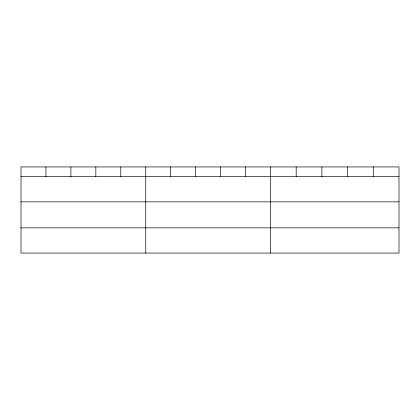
<?xml version="1.0" encoding="UTF-8"?>
<svg xmlns="http://www.w3.org/2000/svg" width="420" height="420" viewBox="0 0 420 420"><rect width="100%" height="100%" fill="white"/><g stroke="black" fill="none" stroke-linecap="round" stroke-linejoin="round"><path stroke-width="0.63" d="M399 201.857L399 166.934L21 166.934L21 253.066L399 253.066L399 201.857L21 201.857M21 176.636L399 176.636M21 227.845L399 227.845M373.296 166.934L373.296 176.636M347.592 166.934L347.592 176.636M321.888 166.934L321.888 176.636M296.184 166.934L296.184 176.636M270.48 166.934L270.48 253.066M245.532 166.934L245.532 176.636M220.584 166.934L220.584 176.636M195.636 166.934L195.636 176.636M170.688 166.934L170.688 176.636M145.74 166.934L145.74 253.066M120.792 166.934L120.792 176.636M95.844 166.934L95.844 176.636M70.896 166.934L70.896 176.636M45.948 166.934L45.948 176.636"/></g></svg>
